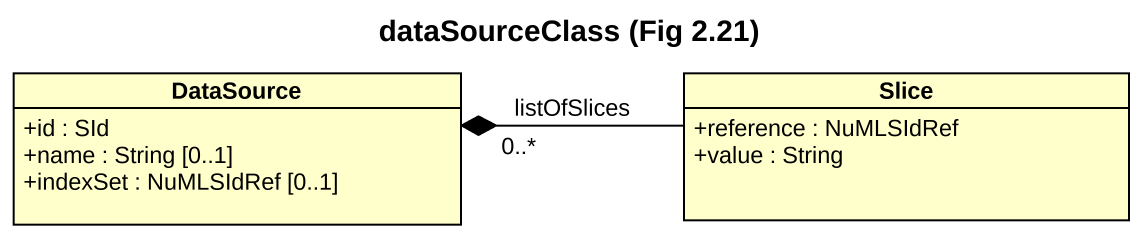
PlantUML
@startuml
title dataSourceClass (Fig 2.21)
hide circle
hide empty members
skinparam classAttributeIconSize 0
class DataSource {
  +id : SId
  +name : String [0..1]
  +indexSet : NuMLSIdRef [0..1]
}
class Slice {
  +reference : NuMLSIdRef
  +value : String
}
DataSource "0..*" *-right- Slice : listOfSlices
@enduml
